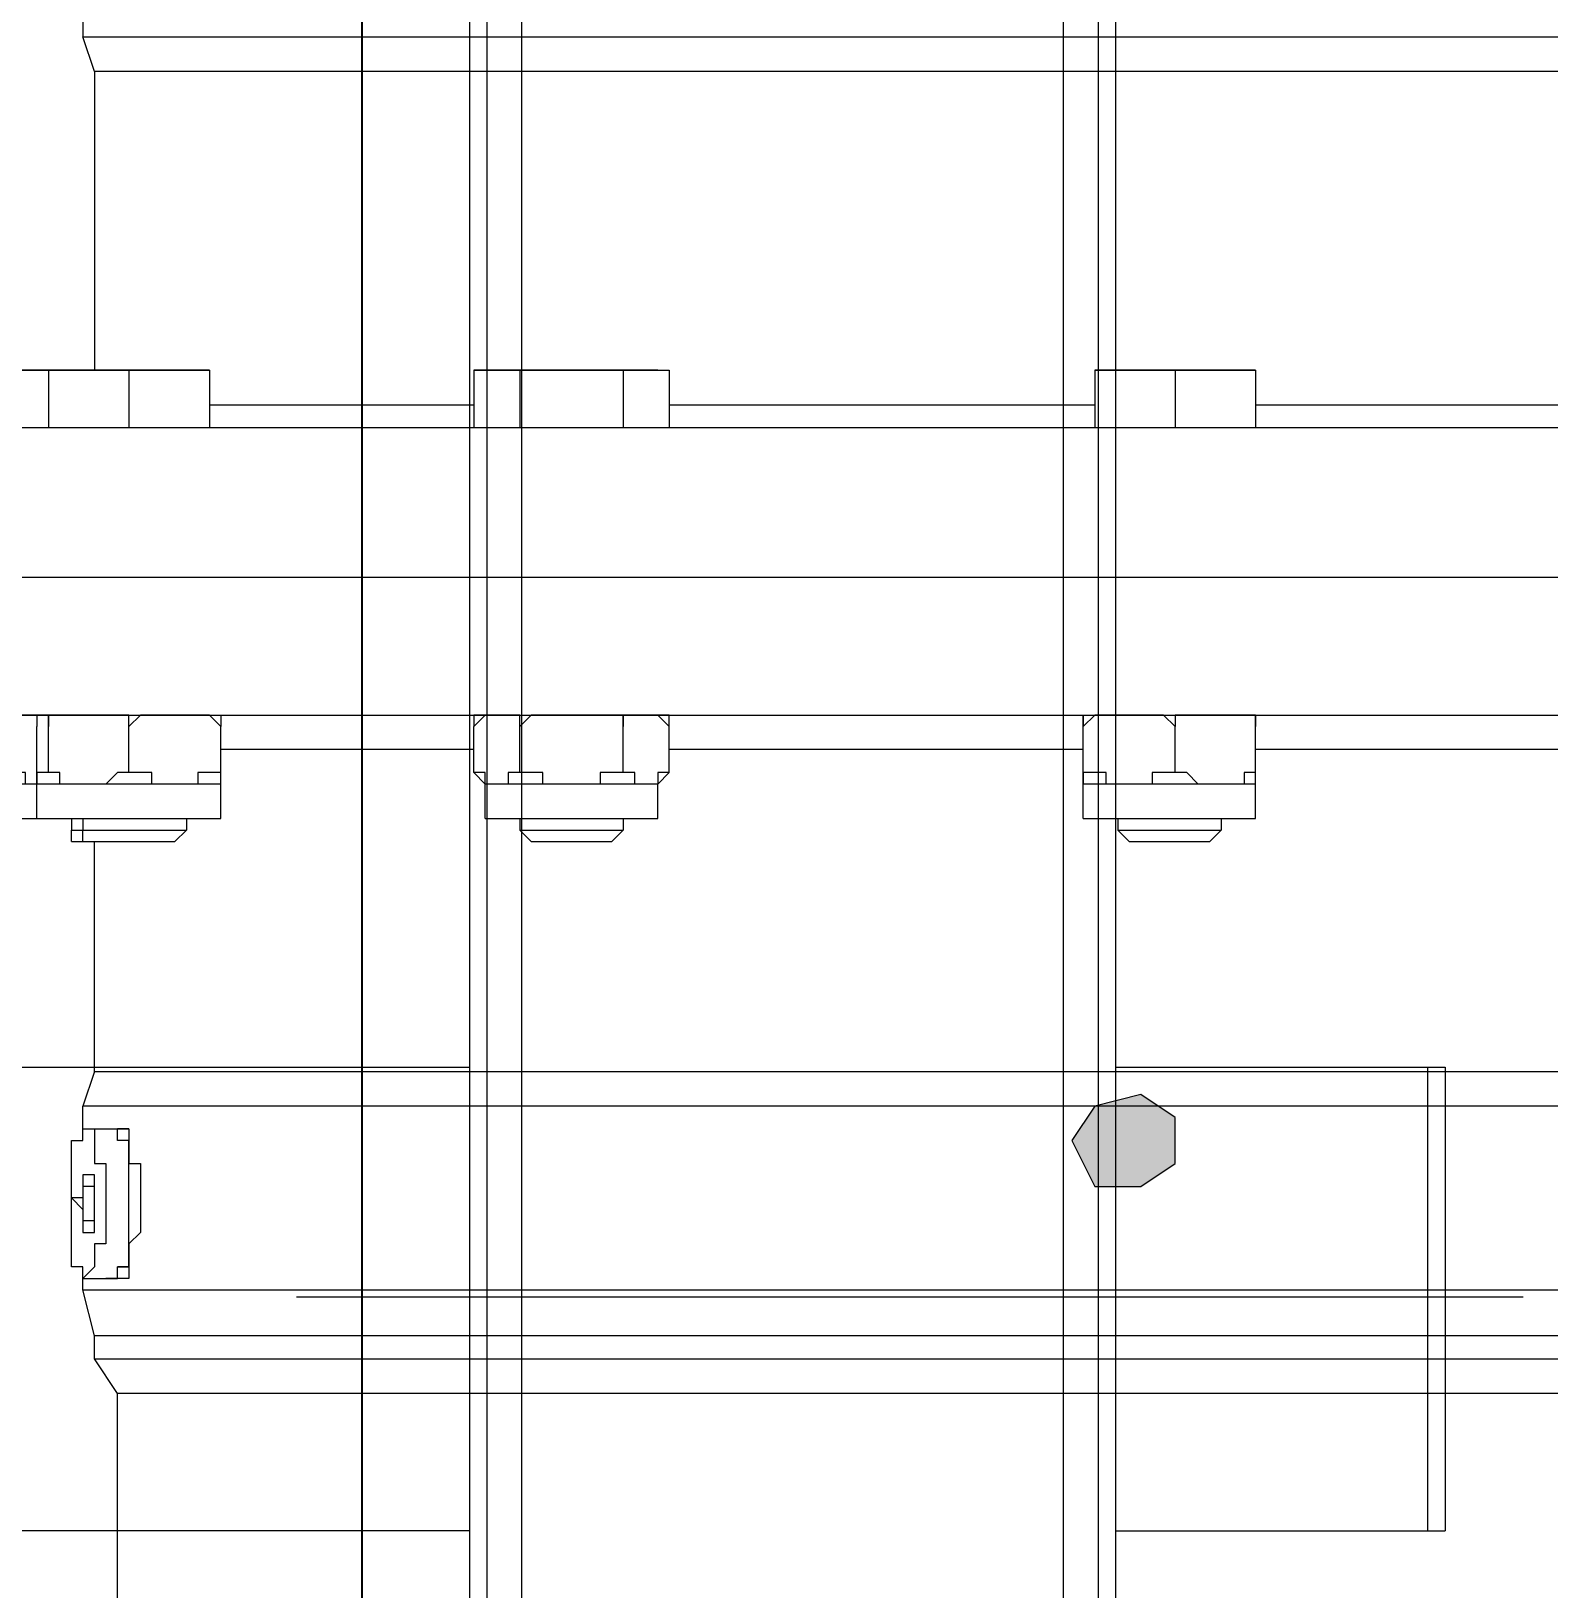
# Model space of a CAD drawing. Header units: millimetres. Extents: x 25083 to 52777, y 24772 to 45779.
# Drawn here: x 38588 to 38637, y 33607.9 to 33658.2 of the extents above; entities that cross this region are included whole.
import ezdxf

# ---------------------------------------------------------------- set-up
doc = ezdxf.new("R2010")
doc.units = ezdxf.units.MM
doc.layers.add('小车', color=7, linetype='Continuous')
doc.styles.get("Standard").update_dxf_attribs({"font": ''})
doc.styles.get('Standard').set_extended_font_data('SimSun')
doc.dimstyles.new('15', dxfattribs={"dimtxt": 15, "dimasz": 10, "dimexe": 2, "dimexo": 1, "dimgap": 1, "dimtad": 1, "dimdsep": 46, "dimtxsty": 'Standard', "dimcen": 2.5, "dimadec": 0, "dimazin": 0, "dimtfac": 1, "dimtmove": 2, "dimatfit": 3, "dimfxl": 1, "dimtolj": 1, "dimarcsym": 0})
doc.dimstyles.new('ISO-25', dxfattribs={"dimtxt": 2.5, "dimasz": 2.5, "dimexe": 1.25, "dimexo": 0.625, "dimtad": 1, "dimtxsty": 'Standard', "dimcen": 2.5, "dimadec": 0, "dimazin": 0, "dimtfac": 1, "dimtmove": 0, "dimatfit": 3, "dimfxl": 1, "dimarcsym": 0})

# ---------------------------------------------------------------- blocks, each defined once
blk = doc.blocks.new('*D925')
at = {"color": 0, "lineweight": -2}
for p, q in [((29677.862, 34881.662), (29677.862, 32448.293)), ((40733.017, 34757.645), (40733.017, 32448.293)), ((29680.362, 32449.543), (40730.517, 32449.543))]:
    blk.add_line(p, q, dxfattribs=at)
at = {"color": 0}
for points in [[(29680.362, 32449.96), (29680.362, 32449.127), (29677.862, 32449.543)], [(40730.517, 32449.127), (40730.517, 32449.96), (40733.017, 32449.543)]]:
    blk.add_solid(points, dxfattribs=at)
at = {"layer": 'DEFPOINTS', "color": 0}
for p in [(29677.862, 34882.287), (40733.017, 34758.27), (40733.017, 32449.543)]:
    blk.add_point(p, dxfattribs=at)
at = {"color": 0, "insert": (35205.439, 32451.628), "char_height": 2.5, "attachment_point": 5}
blk.add_mtext('11055,15', dxfattribs=at)
blk = doc.blocks.new('zw$D2F4')
h = blk.add_hatch(color=7)
h.dxf.hatch_style = 2
h.paths.add_polyline_path([(443.031, 869.351), (441.546, 868.609), (441.546, 867.123), (442.289, 866.009), (443.774, 866.009), (444.517, 867.123), (444.145, 868.609)])
at = {"color": 7, "lineweight": 5}
for points in [[(453.429, 907.973), (453.429, 896.832)], [(454.543, 896.832), (454.543, 907.973)], [(456.772, 907.973), (456.772, 824.788)], [(461.228, 907.973), (461.228, 824.788)], [(466.056, 824.788), (466.056, 907.973)], [(467.912, 897.203), (467.912, 907.601)], [(454.543, 902.774), (454.543, 903.145), (454.915, 903.145), (454.915, 903.516)], [(456.772, 902.774), (456.772, 903.516), (456.4, 903.516)], [(467.912, 903.516), (467.912, 902.774)], [(453.429, 902.774), (454.543, 902.774)], [(454.543, 902.774), (454.915, 902.774)], [(454.915, 902.402), (454.915, 902.774), (454.543, 902.774)], [(454.915, 902.774), (456.4, 902.774)], [(456.772, 902.774), (456.4, 902.774)], [(456.4, 902.402), (456.772, 902.402), (456.772, 902.774)], [(467.912, 902.774), (467.912, 902.402)], [(454.543, 901.288), (454.543, 902.031), (454.915, 902.031), (454.915, 902.402)], [(454.915, 902.402), (456.4, 902.402)], [(456.772, 901.288), (456.772, 902.402), (456.4, 902.402)], [(467.912, 902.402), (466.056, 902.402)], [(467.912, 902.402), (466.056, 902.402)], [(467.912, 902.402), (467.912, 900.917)], [(436.718, 900.917), (438.204, 901.288)], [(438.204, 901.288), (438.204, 831.473)], [(438.204, 901.288), (438.946, 901.288)], [(438.575, 901.288), (438.946, 901.288), (438.946, 901.66), (439.689, 901.66), (441.174, 901.66)], [(438.575, 901.288), (438.575, 900.174)], [(441.174, 900.546), (439.689, 900.546), (439.689, 900.917), (438.946, 900.917), (438.575, 901.288)], [(440.06, 901.288), (440.06, 900.917)], [(440.432, 901.288), (440.06, 901.288)], [(440.432, 901.288), (440.06, 901.288)], [(441.174, 901.66), (440.803, 901.288), (440.432, 901.288)], [(440.432, 900.917), (440.432, 901.288)], [(441.174, 901.288), (440.432, 901.288)], [(441.174, 901.66), (443.031, 901.66), (443.031, 901.288), (443.403, 901.288)], [(441.546, 901.288), (441.174, 901.288), (441.174, 901.66)], [(443.403, 901.288), (443.403, 900.917), (442.289, 900.917), (442.289, 900.546), (441.174, 900.546)], [(441.546, 901.288), (441.174, 901.288)], [(441.546, 900.917), (441.546, 901.288)], [(441.917, 901.288), (441.546, 901.288)], [(441.917, 901.288), (441.546, 901.288)], [(441.917, 900.917), (441.917, 901.288)], [(443.031, 901.288), (444.145, 901.288)], [(443.403, 901.288), (443.403, 900.174)], [(444.145, 831.473), (444.145, 901.288)], [(445.259, 900.917), (444.145, 901.288)], [(452.687, 901.66), (452.687, 898.317)], [(452.687, 901.66), (453.058, 901.66)], [(452.687, 901.288), (453.058, 901.288)], [(453.058, 901.66), (453.058, 897.946)], [(453.429, 901.66), (453.058, 901.66)], [(453.429, 901.288), (453.058, 901.288)], [(454.915, 899.803), (454.915, 900.174), (454.543, 900.546), (454.543, 901.288)], [(456.4, 899.803), (456.772, 899.803), (456.772, 901.288)], [(477.568, 900.917), (478.682, 901.288)], [(478.682, 901.288), (478.682, 831.473)], [(479.796, 901.288), (478.682, 901.288)], [(434.861, 900.174), (435.975, 900.917)], [(435.975, 900.917), (435.975, 832.216)], [(435.975, 900.917), (436.718, 900.917)], [(436.718, 832.216), (436.718, 900.917)], [(440.06, 900.917), (440.432, 900.917)], [(440.432, 900.917), (441.174, 900.917)], [(441.174, 900.917), (441.546, 900.917)], [(441.546, 900.917), (441.917, 900.917)], [(445.259, 900.917), (445.259, 832.216)], [(445.259, 900.917), (452.687, 900.917)], [(477.568, 900.917), (467.912, 900.917)], [(467.912, 900.917), (467.912, 899.803)], [(477.568, 832.216), (477.568, 900.917)], [(438.575, 900.174), (438.575, 900.546)], [(443.403, 900.546), (443.403, 900.174)], [(419.636, 900.174), (434.861, 900.174)], [(434.861, 832.587), (434.861, 900.174)], [(438.575, 900.174), (438.946, 900.174)], [(438.946, 899.803), (438.575, 899.803), (438.575, 900.174)], [(438.946, 899.803), (438.946, 900.174)], [(438.946, 900.174), (438.946, 899.803), (439.689, 899.803)], [(441.174, 899.431), (440.06, 899.431), (439.689, 899.803), (438.946, 899.803)], [(439.689, 899.803), (441.174, 899.803)], [(443.403, 899.803), (442.289, 899.803), (442.289, 899.431), (441.174, 899.431)], [(441.174, 899.803), (442.289, 899.803)], [(442.66, 899.803), (443.031, 899.803), (443.031, 900.174), (443.403, 900.174)], [(443.403, 899.803), (443.403, 900.174)], [(443.403, 900.174), (443.403, 899.803)], [(454.543, 898.317), (454.543, 899.06), (454.915, 899.06), (454.915, 899.803)], [(454.915, 899.803), (456.4, 899.803)], [(456.772, 898.317), (456.772, 899.431), (456.4, 899.803)], [(467.912, 899.803), (466.056, 899.803)], [(467.912, 899.803), (467.912, 898.317)], [(452.687, 898.317), (453.058, 897.946)], [(454.915, 896.832), (454.915, 897.575), (454.543, 897.575), (454.543, 898.317)], [(456.4, 896.832), (456.772, 897.203), (456.772, 898.317)], [(467.912, 898.317), (467.912, 897.203)], [(453.429, 897.946), (453.058, 897.946)], [(467.912, 897.203), (466.056, 897.203)], [(466.798, 897.203), (466.798, 888.662)], [(453.429, 896.832), (454.543, 896.832)], [(454.543, 896.832), (454.915, 896.832)], [(454.915, 896.832), (456.4, 896.832)], [(455.657, 888.662), (455.657, 896.832)], [(456.772, 896.832), (456.4, 896.832)], [(454.543, 888.291), (454.915, 888.662)], [(454.543, 888.291), (454.915, 888.291), (454.915, 888.662)], [(454.915, 888.662), (456.4, 888.662)], [(456.772, 888.291), (456.4, 888.662)], [(456.772, 888.291), (456.772, 888.662), (456.4, 888.662)], [(467.912, 888.662), (466.056, 888.662)], [(467.912, 888.291), (467.912, 888.662)], [(467.912, 888.662), (467.912, 888.291)], [(453.429, 888.291), (453.429, 882.72)], [(453.429, 888.291), (454.543, 888.291)], [(454.543, 882.72), (454.543, 888.291)], [(454.543, 887.919), (454.543, 888.291)], [(456.772, 887.919), (456.772, 888.291)], [(467.912, 882.72), (467.912, 888.291)], [(467.912, 888.291), (467.912, 887.919)], [(454.915, 887.177), (454.915, 887.548), (454.543, 887.548), (454.543, 887.919)], [(456.4, 887.177), (456.772, 887.177), (456.772, 887.919)], [(467.912, 887.919), (467.912, 887.177)], [(452.687, 886.805), (453.058, 887.177)], [(453.058, 887.177), (453.058, 883.834)], [(453.429, 887.177), (453.058, 887.177)], [(454.543, 885.32), (454.543, 886.434), (454.915, 886.434), (454.915, 887.177)], [(454.915, 887.177), (456.4, 887.177)], [(456.772, 885.32), (456.772, 886.805), (456.4, 887.177)], [(467.912, 887.177), (466.056, 887.177)], [(467.912, 887.177), (467.912, 885.32)], [(452.687, 886.805), (452.687, 884.206)], [(454.915, 883.834), (454.915, 884.577), (454.543, 884.577), (454.543, 885.32)], [(456.4, 883.834), (456.772, 883.834), (456.772, 885.32)], [(467.912, 885.32), (467.912, 883.834)], [(452.687, 884.206), (453.058, 883.834)], [(453.429, 883.834), (453.058, 883.834)], [(454.543, 883.092), (454.543, 883.463), (454.915, 883.463), (454.915, 883.834)], [(454.915, 883.834), (456.4, 883.834)], [(456.772, 883.092), (456.772, 883.834), (456.4, 883.834)], [(467.912, 883.834), (466.056, 883.834)], [(467.912, 883.834), (467.912, 883.092)], [(453.429, 882.72), (454.543, 882.72)], [(454.915, 882.349), (454.915, 882.72), (454.543, 882.72), (454.543, 883.092)], [(454.543, 882.72), (454.915, 882.349)], [(456.4, 882.349), (456.772, 882.349), (456.772, 883.092)], [(456.772, 882.72), (456.4, 882.349)], [(467.912, 883.092), (467.912, 882.349)], [(467.912, 882.72), (467.912, 882.349)], [(454.915, 882.349), (456.4, 882.349)], [(455.657, 868.98), (455.657, 882.349)], [(467.912, 882.349), (466.056, 882.349)], [(466.798, 882.349), (466.798, 868.609)], [(453.429, 868.98), (453.429, 863.41)], [(453.429, 868.98), (454.543, 868.98)], [(454.543, 863.41), (454.543, 868.98)], [(454.543, 868.98), (454.915, 868.98)], [(454.543, 867.495), (454.543, 868.237), (454.915, 868.237), (454.915, 868.98)], [(454.915, 868.98), (454.543, 868.98)], [(454.915, 868.98), (456.4, 868.98)], [(454.915, 868.98), (456.4, 868.98)], [(456.772, 868.98), (456.4, 868.98)], [(456.772, 867.495), (456.772, 868.609), (456.4, 868.98)], [(456.4, 868.98), (456.772, 868.98)], [(467.912, 868.609), (466.056, 868.609)], [(467.912, 868.609), (466.056, 868.609)], [(467.912, 863.41), (467.912, 868.609)], [(467.912, 868.609), (467.912, 867.495)], [(452.687, 867.495), (453.058, 867.866)], [(453.058, 867.866), (453.058, 864.524)], [(453.429, 867.866), (453.058, 867.866)], [(452.687, 867.495), (452.687, 864.895)], [(454.915, 866.009), (454.915, 866.752), (454.543, 866.752), (454.543, 867.495)], [(456.4, 866.009), (456.772, 866.381), (456.772, 867.495)], [(467.912, 867.495), (467.912, 866.009)], [(454.543, 864.524), (454.543, 865.266), (454.915, 865.638), (454.915, 866.009)], [(454.915, 866.009), (456.4, 866.009)], [(456.772, 864.524), (456.772, 866.009), (456.4, 866.009)], [(467.912, 866.009), (466.056, 866.009)], [(467.912, 866.009), (467.912, 864.895)], [(452.687, 864.895), (453.058, 864.524)], [(453.429, 864.524), (453.058, 864.524)], [(454.915, 863.41), (454.915, 863.781), (454.543, 863.781), (454.543, 864.524)], [(456.4, 863.41), (456.772, 863.41), (456.772, 864.524)], [(467.912, 864.895), (467.912, 863.41)], [(453.429, 863.41), (454.543, 863.41)], [(454.543, 863.41), (454.915, 863.41)], [(454.915, 863.41), (456.4, 863.41)], [(455.657, 850.041), (455.657, 863.41)], [(456.772, 863.41), (456.4, 863.41)], [(467.912, 863.41), (466.056, 863.41)], [(466.798, 863.41), (466.798, 850.041)]]:
    blk.add_lwpolyline(points, dxfattribs=at)
at = {"color": 7, "lineweight": 0}
blk.add_lwpolyline([(443.031, 869.351), (441.546, 868.609), (441.546, 867.123), (442.289, 866.009), (443.774, 866.009), (444.517, 867.123), (444.145, 868.609)], close=True, dxfattribs=at)
at = {"color": 7, "lineweight": 5}
for points in [[(454.543, 902.774), (454.543, 902.774), (454.543, 902.774), (454.543, 902.774)], [(456.772, 902.774), (456.772, 902.774), (456.772, 902.774), (456.772, 902.774)], [(467.912, 902.402), (467.912, 902.402), (467.912, 902.402), (467.912, 902.402)], [(440.06, 901.288), (440.06, 901.288), (440.06, 901.288), (440.06, 901.288)], [(440.06, 901.288), (440.06, 901.288), (440.06, 901.288), (440.06, 901.288)], [(441.917, 901.288), (441.917, 901.288), (441.917, 901.288), (441.917, 901.288)], [(441.917, 901.288), (441.917, 901.288), (441.917, 901.288), (441.917, 901.288)], [(440.06, 900.917), (440.06, 900.917), (440.06, 900.917), (440.06, 900.917)], [(441.917, 900.917), (441.917, 900.917), (441.917, 900.917), (441.917, 900.917)], [(438.946, 899.803), (438.946, 899.803), (438.946, 899.803), (438.946, 899.803)], [(439.689, 899.803), (439.689, 899.803), (439.689, 899.803), (439.689, 899.803)], [(442.289, 899.803), (442.289, 899.803), (442.289, 899.803), (442.66, 899.803)], [(443.403, 899.803), (443.403, 899.803), (443.403, 899.803), (443.403, 899.803)], [(454.915, 888.662), (454.915, 888.662), (454.915, 888.662), (454.915, 888.662)], [(456.4, 888.662), (456.4, 888.662), (456.4, 888.662), (456.4, 888.662)], [(467.912, 888.662), (467.912, 888.662), (467.912, 888.662), (467.912, 888.662)]]:
    blk.add_open_spline(points, degree=3, dxfattribs=at)
blk = doc.blocks.new('*D469')
at = {"layer": 'DEFPOINTS', "color": 0}
for p in [(36061.191, 116692.222), (36180.039, 116685.352), (36180.039, 116527.033)]:
    blk.add_point(p, dxfattribs=at)
at = {"layer": '小车', "color": 0, "linetype": 'Continuous', "lineweight": -2}
for p, q in [((36061.191, 116691.222), (36061.191, 116525.033)), ((36180.039, 116684.352), (36180.039, 116525.033)), ((36071.191, 116527.033), (36084.175, 116527.033)), ((36170.039, 116527.033), (36146.425, 116527.033))]:
    blk.add_line(p, q, dxfattribs=at)
at = {"layer": '小车', "color": 0}
for points in [[(36071.191, 116528.7), (36071.191, 116525.366), (36061.191, 116527.033)], [(36170.039, 116528.7), (36170.039, 116525.366), (36180.039, 116527.033)]]:
    blk.add_solid(points, dxfattribs=at)
at = {"layer": '小车', "color": 0, "insert": (36115.3, 116527.033), "char_height": 15, "attachment_point": 5}
blk.add_mtext('\\A1;118.85', dxfattribs=at)
blk = doc.blocks.new('*D470')
at = {"layer": 'DEFPOINTS', "color": 0}
for p in [(36180.039, 116639.326), (36197.537, 116639.326), (36197.537, 116438.26)]:
    blk.add_point(p, dxfattribs=at)
at = {"layer": '小车', "color": 0, "linetype": 'Continuous', "lineweight": -2}
for p, q in [((36180.039, 116638.326), (36180.039, 116436.26)), ((36197.537, 116638.326), (36197.537, 116436.26)), ((36170.039, 116438.26), (36160.039, 116438.26)), ((36180.039, 116438.26), (36197.537, 116438.26)), ((36207.537, 116438.26), (36217.537, 116438.26))]:
    blk.add_line(p, q, dxfattribs=at)
at = {"layer": '小车', "color": 0}
for points in [[(36170.039, 116439.926), (36170.039, 116436.593), (36180.039, 116438.26)], [(36207.537, 116439.926), (36207.537, 116436.593), (36197.537, 116438.26)]]:
    blk.add_solid(points, dxfattribs=at)
at = {"layer": '小车', "color": 0, "insert": (36193.655, 116438.26), "char_height": 15, "attachment_point": 5}
blk.add_mtext('\\A1;17.5', dxfattribs=at)
blk = doc.blocks.new('*D472')
at = {"layer": 'DEFPOINTS', "color": 0}
for p in [(36501.161, 116657.067), (36500.203, 116654.2), (36536.624, 116645.223)]:
    blk.add_point(p, dxfattribs=at)
at = {"layer": '小车', "color": 0, "linetype": 'Continuous', "lineweight": -2}
for p, q in [((36539.792, 116654.708), (36542.96, 116664.193)), ((36502.109, 116656.75), (36538.521, 116644.589)), ((36501.152, 116653.883), (36537.564, 116641.723)), ((36535.667, 116642.356), (36536.624, 116645.223)), ((36532.499, 116632.871), (36529.331, 116623.386))]:
    blk.add_line(p, q, dxfattribs=at)
at = {"layer": '小车', "color": 0}
for points in [[(36538.211, 116655.236), (36541.373, 116654.18), (36536.624, 116645.223)], [(36530.918, 116633.399), (36534.08, 116632.343), (36535.667, 116642.356)]]:
    blk.add_solid(points, dxfattribs=at)
at = {"layer": '小车', "color": 0, "insert": (36529.629, 116624.276), "char_height": 15, "attachment_point": 5, "rotation": 71.5322}
blk.add_mtext('\\A1;3.02', dxfattribs=at)
blk = doc.blocks.new('A$C1A4175F5')
at = {"layer": '小车', "color": 7, "lineweight": 0}
for points in [[(971.501, 773.421), (971.501, 232.516)], [(972.06, 232.376), (972.06, 773.561)], [(991.798, 232.376), (991.798, 773.561)], [(992.358, 232.516), (992.358, 773.421)], [(973.18, 314.128), (973.18, 691.809)], [(990.679, 314.128), (990.679, 691.809)], [(971.501, 420.377), (960.862, 420.377)], [(960.862, 420.377), (960.862, 405.398)], [(961.422, 405.398), (961.422, 420.377)], [(1081.249, 420.377), (992.358, 420.377)], [(971.501, 405.398), (960.862, 405.398)], [(992.358, 405.398), (1022.735, 405.398)]]:
    blk.add_lwpolyline(points, dxfattribs=at)
at = {"layer": '小车', "color": 1, "lineweight": 0}
for points in [[(971.501, 448.654), (971.501, 400.919)], [(997.958, 412.958), (958.342, 412.958)]]:
    blk.add_lwpolyline(points, dxfattribs=at)
at = {"layer": '小车'}
for base, p1, p2, picture, middle in [((212.358, 337.78), (93.511, 502.968), (212.358, 496.098), '*D469', (147.619, 337.78)), ((229.857, 249.006), (212.358, 450.073), (229.857, 450.073), '*D470', (225.974, 249.006))]:
    dim = blk.add_linear_dim(base=base, p1=p1, p2=p2, dimstyle='15', override={"dimfxl": 0.18}, dxfattribs=at)
    dim.commit()
    dim.dimension.update_dxf_attribs({"geometry": picture, "text_midpoint": middle, "dimtype": 128, "insert": (-35967.681, -116189.253)})
dim = blk.add_linear_dim(base=(568.944, 455.969), p1=(532.523, 464.947), p2=(533.48, 467.813), angle=71.5322, dimstyle='15', override={"dimfxl": 0.18}, dxfattribs=at)
dim.commit()
dim.dimension.update_dxf_attribs({"geometry": '*D472', "text_midpoint": (561.948, 435.023), "dimtype": 129, "insert": (-35967.681, -116189.253)})
blk = doc.blocks.new('zw$50CE')
blk.add_blockref('zw$D2F4', (22.01, 103.569))
at = {"layer": '小车', "ltscale": 10, "xscale": -1, "rotation": 270}
blk.add_blockref('A$C1A4175F5', (47.032, 0), dxfattribs=at)

msp = doc.modelspace()

# ---------------------------------------------------------------- linework, layer by layer
at = {"ltscale": 15}
msp.add_lwpolyline([(38518.63, 33273.983), (38518.63, 34140.649), (38598.63, 34140.649), (38598.63, 33273.983)], close=True, dxfattribs=at)

# ---------------------------------------------------------------- block references
at = {"rotation": 90}
msp.add_blockref('zw$50CE', (39594.481, 33157.316), dxfattribs=at)

# ---------------------------------------------------------------- dimensions: what is measured, and where the dimension line sits
dim = msp.add_linear_dim(base=(40733.0166, 32449.5434), p1=(29677.8617, 34882.2868), p2=(40733.0166, 34758.2702), dimstyle='ISO-25')
dim.commit()
dim.dimension.update_dxf_attribs({"geometry": '*D925', "text_midpoint": (35205.4391, 32449.5434), "dimtype": 160})

doc.saveas('drawing.dxf')
